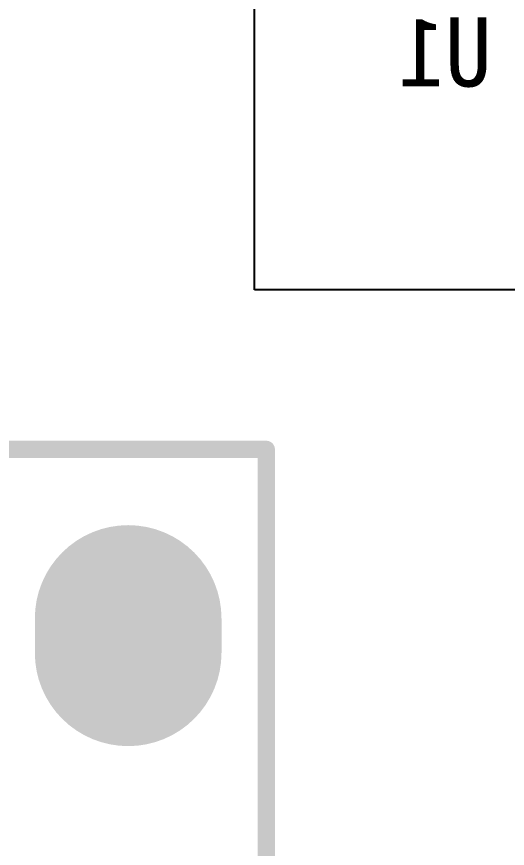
# Model space of a CAD drawing. Header units: inches. Extents: x 32166 to 66782, y 2386 to 7162.
# Drawn here: x 34093.6 to 34125.6, y 2956.1 to 3010.4 of the extents above; entities that cross this region are included whole.
import ezdxf

# ---------------------------------------------------------------- set-up
doc = ezdxf.new("R2010")
doc.units = ezdxf.units.IN
doc.header["$LTSCALE"] = 0.64311
doc.header["$MEASUREMENT"] = 0
for name, color, linetype in [('BOTTOMLAYER', 5, 'CONTINUOUS'), ('BOTTOMOVERLAY', 54, 'CONTINUOUS'), ('BOTTOMSOLDER', 6, 'CONTINUOUS'), ('MULTILAYER', 9, 'CONTINUOUS')]:
    doc.layers.add(name, color=color, linetype=linetype)
doc.styles.get("Standard").update_dxf_attribs({"font": 'txt', "width": 0.8})

msp = doc.modelspace()

# ---------------------------------------------------------------- linework, layer by layer
at = {"layer": 'BOTTOMLAYER'}
for p, q in [((34109.133, 2992.529), (34109.133, 3047.474)), ((34126.437, 2992.529), (34109.133, 2992.529))]:
    msp.add_line(p, q, dxfattribs=at)
at = {"layer": 'BOTTOMLAYER', "const_width": 11.25}
msp.add_lwpolyline([(34100.898, 2968.859), (34100.898, 2971.109)], dxfattribs=at)
at = {"layer": 'BOTTOMLAYER', "const_width": 5.625}
for points in [[(34100.898, 2973.922, 1), (34100.898, 2968.297, 1)], [(34100.898, 2971.672, 1), (34100.898, 2966.047, 1)]]:
    msp.add_lwpolyline(points, format="xyb", close=True, dxfattribs=at)
at = {"layer": 'BOTTOMOVERLAY', "const_width": 1.125}
for points in [[(33979.398, 2982.134), (34109.898, 2982.134)], [(34109.898, 2923.634), (34109.898, 2982.134)]]:
    msp.add_lwpolyline(points, dxfattribs=at)
at = {"layer": 'BOTTOMOVERLAY', "const_width": 0.562}
msp.add_lwpolyline([(34109.898, 2982.415, 1), (34109.898, 2981.853, 1)], format="xyb", close=True, dxfattribs=at)
msp.add_lwpolyline([(34109.898, 2982.415, 1), (34109.898, 2981.853, 1)], format="xyb", close=True, dxfattribs=at)
at = {"layer": 'BOTTOMSOLDER', "const_width": 12.164}
msp.add_lwpolyline([(34100.898, 2968.859), (34100.898, 2971.109)], dxfattribs=at)
at = {"layer": 'BOTTOMSOLDER', "const_width": 6.082}
for points in [[(34100.898, 2974.15, 1), (34100.898, 2968.068, 1)], [(34100.898, 2971.9, 1), (34100.898, 2965.818, 1)]]:
    msp.add_lwpolyline(points, format="xyb", close=True, dxfattribs=at)
at = {"layer": 'MULTILAYER', "const_width": 11.25}
msp.add_lwpolyline([(34100.898, 2968.859), (34100.898, 2971.109)], dxfattribs=at)
at = {"layer": 'MULTILAYER', "const_width": 5.625}
for points in [[(34100.898, 2973.922, 1), (34100.898, 2968.297, 1)], [(34100.898, 2971.672, 1), (34100.898, 2966.047, 1)]]:
    msp.add_lwpolyline(points, format="xyb", close=True, dxfattribs=at)

# ---------------------------------------------------------------- texts
at = {"layer": 'BOTTOMOVERLAY', "text_generation_flag": 2}
msp.add_text('U1', height=4.5, rotation=360, dxfattribs=at).set_placement((34124.613, 3005.804))

doc.saveas('drawing.dxf')
